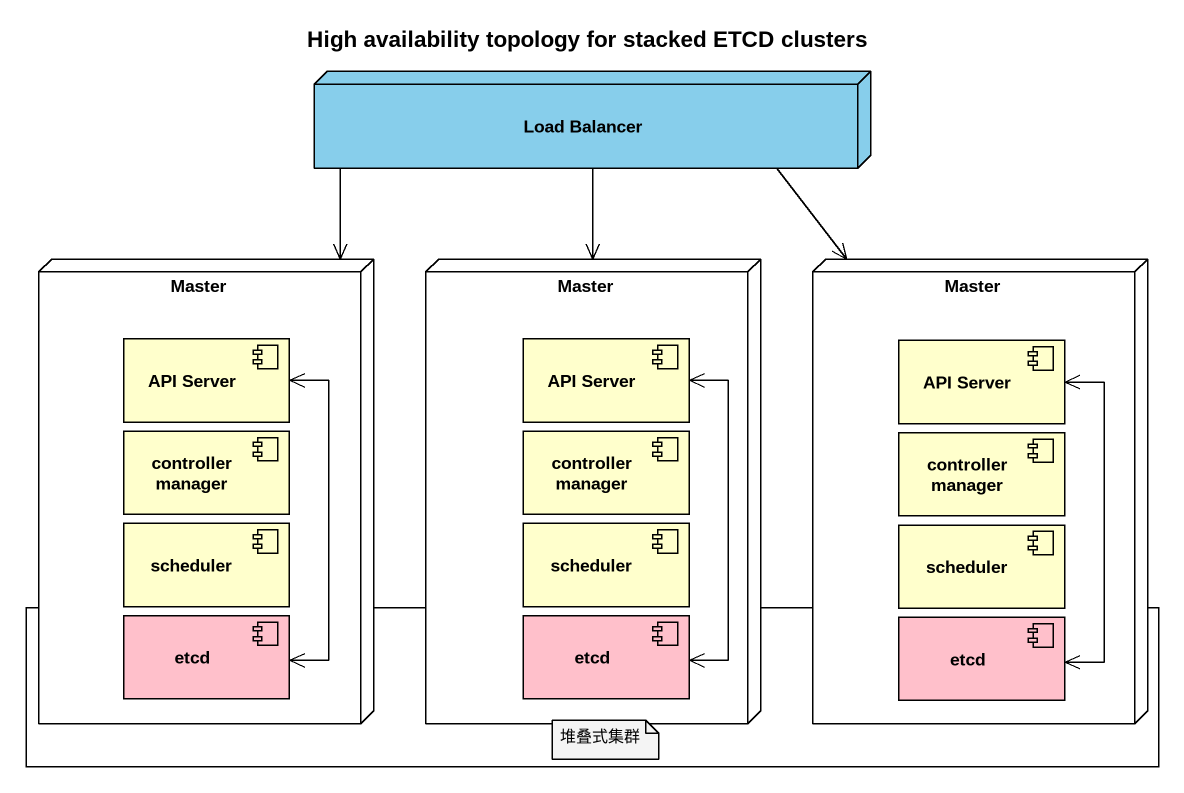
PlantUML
@startuml
title High availability topology for stacked ETCD clusters
node "Load Balancer" as Load_Balancer #87CEEB
node Master {
  component "API Server" as API_Server
  component "controller manager" as controller_manager
  component scheduler
  component etcd #FFC0CB
}
node "Master" as Master_2 {
  component "API Server" as API_Server_2
  component "controller manager" as controller_manager_2
  component "scheduler" as scheduler_2
  component "etcd" as etcd_2 #FFC0CB
}
node "Master" as Master_3 {
  component "API Server" as API_Server_3
  component "controller manager" as controller_manager_3
  component "scheduler" as scheduler_3
  component "etcd" as etcd_3 #FFC0CB
}
rectangle " " as rectangle1
Load_Balancer --> Master
Load_Balancer --> Master_2
Load_Balancer --> Master_3
API_Server <--> etcd
API_Server_2 <--> etcd_2
API_Server_3 <--> etcd_3
note as N1
  堆叠式集群
end note
@enduml
